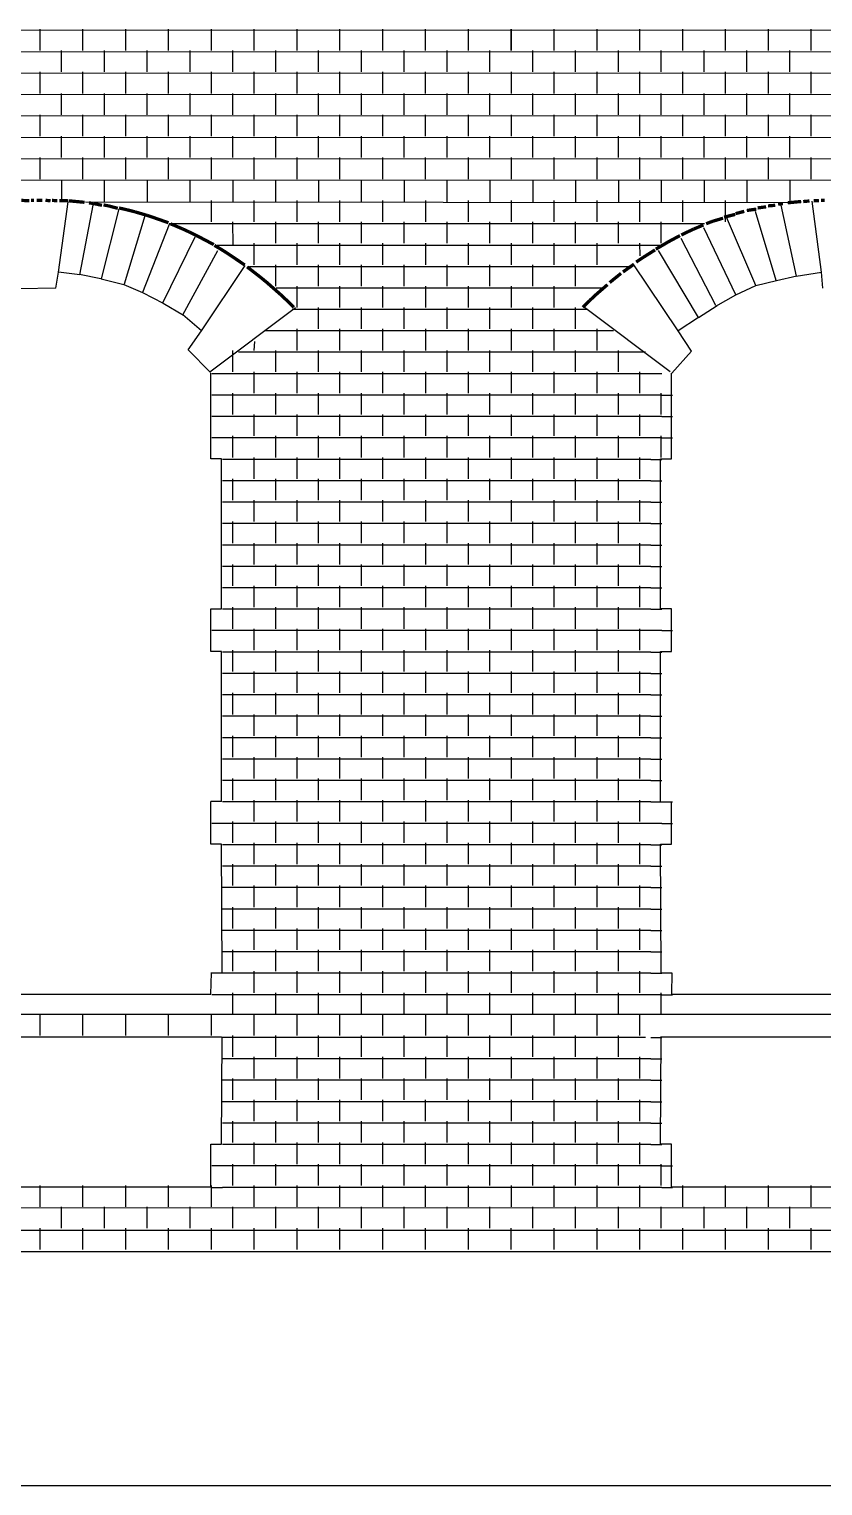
# Model space of a CAD drawing. Extents: x 38 to 304, y 35 to 202.
# Drawn here: x 160.5 to 197.5, y 34.6 to 102.6 of the extents above; entities that cross this region are included whole.
import ezdxf

# ---------------------------------------------------------------- set-up
doc = ezdxf.new("R2010")
doc.units = 0
doc.header["$MEASUREMENT"] = 0
doc.layers.add('OHNE_NAMEN', color=5, linetype='CONTINUOUS')

msp = doc.modelspace()

# ---------------------------------------------------------------- linework, layer by layer
at = {"layer": 'OHNE_NAMEN', "color": 7, "linetype": 'CONTINUOUS'}
for p, q in [((54.9811, 102.5913), (303.0001, 102.4999)), ((160.9806, 101.5915), (160.9806, 102.5917)), ((162.9805, 101.5915), (162.9805, 102.5917)), ((162.9809, 101.5915), (162.9809, 102.5917)), ((164.9808, 101.5915), (164.9808, 102.5917)), ((166.9807, 101.5915), (166.9807, 102.5917)), ((166.9807, 101.5915), (166.9807, 102.5917)), ((168.9809, 101.5915), (168.9809, 102.5917)), ((170.9805, 101.5915), (170.9805, 102.5917)), ((170.9808, 101.5915), (170.9808, 102.5917)), ((172.9807, 101.5915), (172.9807, 102.5917)), ((174.9806, 101.5915), (174.9806, 102.5917)), ((174.9806, 101.5915), (174.9806, 102.5917)), ((176.9808, 101.5915), (176.9808, 102.5917)), ((178.9807, 101.5915), (178.9807, 102.5917)), ((178.9807, 101.5915), (178.9807, 102.5917)), ((180.981, 101.5915), (180.981, 102.5917)), ((182.9805, 101.5915), (182.9805, 102.5917)), ((182.9809, 101.5915), (182.9809, 102.5917)), ((184.9808, 101.5915), (184.9808, 102.5917)), ((186.9807, 101.5915), (186.9807, 102.5917)), ((186.9807, 101.5915), (186.9807, 102.5917)), ((188.9809, 101.5915), (188.9809, 102.5917)), ((190.9805, 101.5915), (190.9805, 102.5917)), ((190.9808, 101.5915), (190.9808, 102.5917)), ((192.9807, 101.5915), (192.9807, 102.5917)), ((194.9806, 101.5915), (194.9806, 102.5917)), ((194.9806, 101.5915), (194.9806, 102.5917)), ((196.9809, 101.5915), (196.9809, 102.5917)), ((55.0002, 101.5002), (302.9804, 101.5915)), ((161.9807, 100.5914), (161.9807, 101.5915)), ((163.9806, 100.5914), (163.9806, 101.5915)), ((163.9806, 100.5914), (163.9806, 101.5915)), ((165.9809, 100.5914), (165.9809, 101.5915)), ((167.9804, 100.5914), (167.9804, 101.5915)), ((167.9808, 100.5914), (167.9808, 101.5915)), ((169.9807, 100.5914), (169.9807, 101.5915)), ((171.9806, 100.5914), (171.9806, 101.5915)), ((171.9806, 100.5914), (171.9806, 101.5915)), ((173.9808, 100.5914), (173.9808, 101.5915)), ((175.9807, 100.5914), (175.9807, 101.5915)), ((175.9807, 100.5914), (175.9807, 101.5915)), ((177.981, 100.5914), (177.981, 101.5915)), ((179.9805, 100.5914), (179.9805, 101.5915)), ((179.9809, 100.5914), (179.9809, 101.5915)), ((181.9808, 100.5914), (181.9808, 101.5915)), ((183.9807, 100.5914), (183.9807, 101.5915)), ((183.9807, 100.5914), (183.9807, 101.5915)), ((185.9809, 100.5914), (185.9809, 101.5915)), ((187.9804, 100.5914), (187.9804, 101.5915)), ((187.9808, 100.5914), (187.9808, 101.5915)), ((189.9807, 100.5914), (189.9807, 101.5915)), ((191.9806, 100.5914), (191.9806, 101.5915)), ((191.9806, 100.5914), (191.9806, 101.5915)), ((193.9809, 100.5914), (193.9809, 101.5915)), ((195.9804, 100.5914), (195.9804, 101.5915)), ((195.9808, 100.5914), (195.9808, 101.5915)), ((54.9811, 100.5914), (303.0001, 100.5)), ((160.9806, 99.5916), (160.9806, 100.5918)), ((160.9806, 99.5916), (160.9806, 100.5918)), ((162.9809, 99.5916), (162.9809, 100.5918)), ((164.9808, 99.5916), (164.9808, 100.5918)), ((164.9808, 99.5916), (164.9808, 100.5918)), ((166.981, 99.5916), (166.981, 100.5918)), ((168.9806, 99.5916), (168.9806, 100.5918)), ((168.9809, 99.5916), (168.9809, 100.5918)), ((170.9808, 99.5916), (170.9808, 100.5918)), ((172.9807, 99.5916), (172.9807, 100.5918)), ((172.9807, 99.5916), (172.9807, 100.5918)), ((174.981, 99.5916), (174.981, 100.5918)), ((176.9805, 99.5916), (176.9805, 100.5918)), ((176.9808, 99.5916), (176.9808, 100.5918)), ((178.9807, 99.5916), (178.9807, 100.5918)), ((180.9806, 99.5916), (180.9806, 100.5918)), ((180.9806, 99.5916), (180.9806, 100.5918)), ((182.9809, 99.5916), (182.9809, 100.5918)), ((184.9804, 99.5916), (184.9804, 100.5918)), ((184.9808, 99.5916), (184.9808, 100.5918)), ((186.9807, 99.5916), (186.9807, 100.5918)), ((188.9806, 99.5916), (188.9806, 100.5918)), ((188.9806, 99.5916), (188.9806, 100.5918)), ((190.9808, 99.5916), (190.9808, 100.5918)), ((192.9804, 99.5916), (192.9804, 100.5918)), ((192.9807, 99.5916), (192.9807, 100.5918)), ((194.9806, 99.5916), (194.9806, 100.5918)), ((196.9805, 99.5916), (196.9805, 100.5918)), ((196.9805, 99.5916), (196.9805, 100.5918)), ((54.9808, 99.5913), (303.0001, 99.4999)), ((161.9807, 98.5915), (161.9807, 99.5916)), ((161.9807, 98.5915), (161.9807, 99.5916)), ((163.981, 98.5915), (163.981, 99.5916)), ((165.9805, 98.5915), (165.9805, 99.5916)), ((165.9809, 98.5915), (165.9809, 99.5916)), ((167.9808, 98.5915), (167.9808, 99.5916)), ((169.9807, 98.5915), (169.9807, 99.5916)), ((169.9807, 98.5915), (169.9807, 99.5916)), ((171.9809, 98.5915), (171.9809, 99.5916)), ((173.9805, 98.5915), (173.9805, 99.5916)), ((173.9808, 98.5915), (173.9808, 99.5916)), ((175.9807, 98.5915), (175.9807, 99.5916)), ((177.9806, 98.5915), (177.9806, 99.5916)), ((177.9806, 98.5915), (177.9806, 99.5916)), ((179.9809, 98.5915), (179.9809, 99.5916)), ((181.9804, 98.5915), (181.9804, 99.5916)), ((181.9808, 98.5915), (181.9808, 99.5916)), ((183.9807, 98.5915), (183.9807, 99.5916)), ((185.9806, 98.5915), (185.9806, 99.5916)), ((185.9806, 98.5915), (185.9806, 99.5916)), ((187.9808, 98.5915), (187.9808, 99.5916)), ((189.9803, 98.5915), (189.9803, 99.5916)), ((189.9807, 98.5915), (189.9807, 99.5916)), ((191.981, 98.5915), (191.981, 99.5916)), ((193.9805, 98.5915), (193.9805, 99.5916)), ((193.9805, 98.5915), (193.9805, 99.5916)), ((195.9808, 98.5915), (195.9808, 99.5916)), ((54.9811, 98.5915), (303.0001, 98.5001)), ((160.981, 97.5917), (160.981, 98.5915)), ((162.9809, 97.5917), (162.9809, 98.5915)), ((164.9808, 97.5917), (164.9808, 98.5915)), ((166.981, 97.5917), (166.981, 98.5915)), ((168.9809, 97.5917), (168.9809, 98.5915)), ((170.9808, 97.5917), (170.9808, 98.5915)), ((172.9811, 97.5917), (172.9811, 98.5915)), ((174.981, 97.5917), (174.981, 98.5915)), ((176.9808, 97.5917), (176.9808, 98.5915)), ((178.9807, 97.5917), (178.9807, 98.5915)), ((180.981, 97.5917), (180.981, 98.5915)), ((182.9809, 97.5917), (182.9809, 98.5915)), ((184.9808, 97.5917), (184.9808, 98.5915)), ((186.9811, 97.5917), (186.9811, 98.5915)), ((188.9809, 97.5917), (188.9809, 98.5915)), ((190.9808, 97.5917), (190.9808, 98.5915)), ((192.9807, 97.5917), (192.9807, 98.5915)), ((194.981, 97.5917), (194.981, 98.5915)), ((196.9809, 97.5917), (196.9809, 98.5915)), ((55.0002, 97.5), (302.9804, 97.5914)), ((161.9807, 96.5916), (161.9807, 97.5917)), ((163.9806, 96.5916), (163.9806, 97.5917)), ((165.9805, 96.5916), (165.9805, 97.5917)), ((167.9808, 96.5916), (167.9808, 97.5917)), ((169.9807, 96.5916), (169.9807, 97.5917)), ((171.9806, 96.5916), (171.9806, 97.5917)), ((173.9808, 96.5916), (173.9808, 97.5917)), ((175.9807, 96.5916), (175.9807, 97.5917)), ((177.9806, 96.5916), (177.9806, 97.5917)), ((179.9805, 96.5916), (179.9805, 97.5917)), ((181.9808, 96.5916), (181.9808, 97.5917)), ((183.9807, 96.5916), (183.9807, 97.5917)), ((185.9806, 96.5916), (185.9806, 97.5917)), ((187.9808, 96.5916), (187.9808, 97.5917)), ((189.9807, 96.5916), (189.9807, 97.5917)), ((191.9806, 96.5916), (191.9806, 97.5917)), ((193.9809, 96.5916), (193.9809, 97.5917)), ((195.9808, 96.5916), (195.9808, 97.5917)), ((54.9811, 96.5913), (303.0001, 96.4999)), ((160.9806, 95.5915), (160.9806, 96.5916)), ((162.9809, 95.5915), (162.9809, 96.5916)), ((164.9808, 95.5915), (164.9808, 96.5916)), ((166.9807, 95.5915), (166.9807, 96.5916)), ((168.9809, 95.5915), (168.9809, 96.5916)), ((170.9808, 95.5915), (170.9808, 96.5916)), ((172.9807, 95.5915), (172.9807, 96.5916)), ((174.981, 95.5915), (174.981, 96.5916)), ((176.9808, 95.5915), (176.9808, 96.5916)), ((178.9807, 95.5915), (178.9807, 96.5916)), ((180.9806, 95.5915), (180.9806, 96.5916)), ((182.9809, 95.5915), (182.9809, 96.5916)), ((184.9808, 95.5915), (184.9808, 96.5916)), ((186.9807, 95.5915), (186.9807, 96.5916)), ((188.9809, 95.5915), (188.9809, 96.5916)), ((190.9808, 95.5915), (190.9808, 96.5916)), ((192.9807, 95.5915), (192.9807, 96.5916)), ((194.981, 95.5915), (194.981, 96.5916)), ((196.9809, 95.5915), (196.9809, 96.5916)), ((54.9808, 95.5915), (303.0001, 95.5001)), ((161.9769, 95.5245), (161.9769, 94.5243)), ((163.9768, 95.5245), (163.9768, 94.5243)), ((165.9766, 95.5245), (165.9766, 94.5243)), ((167.9769, 95.5245), (167.9769, 94.5243)), ((169.9768, 95.5245), (169.9768, 94.5243)), ((171.9767, 95.5245), (171.9767, 94.5243)), ((173.9769, 95.5245), (173.9769, 94.5243)), ((175.9768, 95.5245), (175.9768, 94.5243)), ((177.9767, 95.5245), (177.9767, 94.5243)), ((179.9766, 95.5245), (179.9766, 94.5243)), ((181.9769, 95.5245), (181.9769, 94.5243)), ((183.9768, 95.5245), (183.9768, 94.5243)), ((185.9767, 95.5245), (185.9767, 94.5243)), ((187.9769, 95.5245), (187.9769, 94.5243)), ((189.9768, 95.5245), (189.9768, 94.5243)), ((191.9767, 95.5245), (191.9767, 94.5243)), ((193.977, 95.5245), (193.977, 94.5243)), ((195.9769, 95.5245), (195.9769, 94.5243)), ((168.9813, 93.5912), (168.9813, 94.591)), ((170.9815, 93.5912), (170.9815, 94.591)), ((172.9814, 93.5912), (172.9814, 94.591)), ((174.9813, 93.5912), (174.9813, 94.591)), ((176.9816, 93.5912), (176.9816, 94.591)), ((178.9814, 93.5912), (178.9814, 94.5907)), ((180.9814, 93.5912), (180.9814, 94.5907)), ((182.9812, 93.5909), (182.9812, 94.5907)), ((184.9815, 93.5909), (184.9815, 94.5907)), ((186.9814, 93.5909), (186.9814, 94.5907)), ((188.9813, 93.5909), (188.9813, 94.5907)), ((190.9812, 93.5912), (190.9812, 94.591)), ((192.9814, 93.5909), (192.9814, 94.5907)), ((161.8361, 91.2463), (162.2855, 94.5268)), ((162.8362, 91.1211), (163.4642, 94.3695)), ((163.1029, 94.525), (196.5, 94.5)), ((164.664, 94.1931), (163.836, 90.9338)), ((194.3679, 94.0872), (195.3362, 90.8713)), ((195.5669, 94.3695), (196.2739, 91.0586)), ((197.4613, 91.2463), (197.0239, 94.5586)), ((165.8634, 93.8756), (164.8986, 90.6836)), ((165.7735, 90.3086), (167.0276, 93.4875)), ((192, 93.4999), (167.0001, 93.4999)), ((170.0001, 92.5001), (169.9814, 93.5909)), ((171.9813, 92.5911), (171.9813, 93.5909)), ((173.9815, 92.5911), (173.9815, 93.5909)), ((175.9814, 92.5911), (175.9814, 93.5909)), ((177.9813, 92.5911), (177.9813, 93.5909)), ((179.9812, 92.5911), (179.9812, 93.5909)), ((181.9815, 92.5911), (181.9815, 93.5909)), ((183.9814, 92.5911), (183.9814, 93.5909)), ((185.9813, 92.5911), (185.9813, 93.5909)), ((187.9815, 92.5911), (187.9815, 93.5909)), ((189.9814, 92.5911), (189.9814, 93.5909)), ((193.4612, 90.1838), (191.969, 93.3111)), ((194.3989, 90.6212), (193.027, 93.8047)), ((166.7111, 89.8088), (168.2267, 92.8878)), ((170.9815, 91.591), (170.9815, 92.5908)), ((172.9814, 91.591), (172.9814, 92.5908)), ((174.9813, 91.591), (174.9813, 92.5908)), ((176.9816, 91.591), (176.9816, 92.5908)), ((178.9814, 91.591), (178.9814, 92.5908)), ((180.9814, 91.591), (180.9814, 92.5908)), ((182.9812, 91.591), (182.9812, 92.5908)), ((184.9815, 91.591), (184.9815, 92.5908)), ((186.9814, 91.591), (186.9814, 92.5908)), ((189, 91.9999), (188.9813, 92.5908)), ((192.5239, 89.6839), (190.9103, 92.8172)), ((167.6485, 89.2461), (169.285, 92.2528)), ((169.2501, 92.5001), (190.0001, 92.5001)), ((191.7114, 89.1212), (189.852, 92.2528)), ((161.7112, 90.4963), (161.8361, 91.2463)), ((168.5237, 88.4961), (170.555, 91.5465)), ((170.7501, 91.5), (188.5001, 91.5)), ((171.9813, 90.5912), (171.9813, 91.591)), ((173.9815, 90.5912), (173.9815, 91.591)), ((175.9814, 90.5912), (175.9814, 91.591)), ((177.9813, 90.5912), (177.9813, 91.591)), ((179.9812, 90.5912), (179.9812, 91.591)), ((181.9815, 90.5912), (181.9815, 91.591)), ((183.9814, 90.5912), (183.9814, 91.591)), ((185.9813, 90.5912), (185.9813, 91.591)), ((190.7737, 88.4961), (188.6747, 91.6298)), ((187.2499, 90.4998), (172, 90.4998)), ((172.9814, 89.5911), (172.9814, 90.5909)), ((174.9813, 89.5911), (174.9813, 90.5909)), ((176.9816, 89.5911), (176.9816, 90.5909)), ((178.9814, 89.5911), (178.9814, 90.5909)), ((180.9814, 89.5911), (180.9814, 90.5909)), ((182.9812, 89.5911), (182.9812, 90.5909)), ((184.9815, 89.5911), (184.9815, 90.5909)), ((168.9005, 86.5939), (172.9003, 89.5936)), ((186.4999, 89.5001), (172.75, 89.5001)), ((173.9815, 88.591), (173.9815, 89.5907)), ((175.9814, 88.591), (175.9814, 89.5907)), ((177.9813, 88.591), (177.9813, 89.5907)), ((179.9812, 88.591), (179.9812, 89.5907)), ((181.9815, 88.591), (181.9815, 89.5907)), ((183.9814, 88.591), (183.9814, 89.5907)), ((185.9813, 88.591), (185.9813, 89.5907)), ((190.4005, 86.5939), (186.4007, 89.5936)), ((187.7501, 88.4999), (171.5001, 88.4999)), ((172.9814, 87.5912), (172.9814, 88.591)), ((174.9813, 87.5912), (174.9813, 88.591)), ((176.9816, 87.5912), (176.9816, 88.591)), ((178.9814, 87.5912), (178.9814, 88.591)), ((180.9814, 87.5912), (180.9814, 88.591)), ((182.9812, 87.5912), (182.9812, 88.591)), ((184.9815, 87.5912), (184.9815, 88.591)), ((186.9814, 87.5912), (186.9814, 88.591)), ((170.9815, 87.5912), (170.9999, 88.0001)), ((169.9814, 86.5911), (169.9814, 87.5908)), ((189.2501, 87.5002), (170.2499, 87.5002)), ((171.9813, 86.5911), (171.9813, 87.5908)), ((173.9815, 86.5911), (173.9815, 87.5908)), ((175.9814, 86.5911), (175.9814, 87.5908)), ((177.9813, 86.5911), (177.9813, 87.5908)), ((179.9816, 86.5911), (179.9816, 87.5908)), ((181.9815, 86.5911), (181.9815, 87.5908)), ((183.9814, 86.5911), (183.9814, 87.5908)), ((185.9816, 86.5911), (185.9816, 87.5908)), ((187.9815, 86.5911), (187.9815, 87.5908)), ((190.0001, 86.5001), (169.4998, 86.5001)), ((170.9815, 85.5909), (170.9815, 86.5907)), ((172.9814, 85.5909), (172.9814, 86.5907)), ((174.9813, 85.5909), (174.9813, 86.5907)), ((176.9816, 85.5909), (176.9816, 86.5907)), ((178.9814, 85.5909), (178.9814, 86.5907)), ((180.9814, 85.5909), (180.9814, 86.5907)), ((182.9812, 85.5909), (182.9812, 86.5907)), ((184.9815, 85.5909), (184.9815, 86.5907)), ((186.9814, 85.5909), (186.9814, 86.5907)), ((188.9813, 85.5909), (188.9813, 86.5907)), ((190.0001, 85.4999), (169.4998, 85.4999)), ((169.9814, 84.5912), (169.9814, 85.5909)), ((171.9816, 84.5912), (171.9816, 85.5909)), ((173.9815, 84.5912), (173.9815, 85.5909)), ((175.9814, 84.5912), (175.9814, 85.5909)), ((177.9817, 84.5912), (177.9817, 85.5909)), ((179.9816, 84.5912), (179.9816, 85.5909)), ((181.9815, 84.5912), (181.9815, 85.5909)), ((183.9814, 84.5912), (183.9814, 85.5909)), ((185.9816, 84.5912), (185.9816, 85.5909)), ((187.9815, 84.5912), (187.9815, 85.5909)), ((189.9814, 84.5912), (189.9814, 85.5909)), ((190.0001, 84.5002), (169.4998, 84.5002)), ((170.9815, 83.591), (170.9815, 84.5908)), ((172.9814, 83.591), (172.9814, 84.5908)), ((174.9813, 83.591), (174.9813, 84.5908)), ((176.9816, 83.591), (176.9816, 84.5908)), ((178.9814, 83.591), (178.9814, 84.5908)), ((180.9814, 83.591), (180.9814, 84.5908)), ((182.9812, 83.591), (182.9812, 84.5908)), ((184.9815, 83.591), (184.9815, 84.5908)), ((186.9814, 83.591), (186.9814, 84.5908)), ((188.9813, 83.591), (188.9813, 84.5908)), ((190.0001, 83.5), (169.4998, 83.5)), ((169.9817, 82.5909), (169.9817, 83.5907)), ((171.9816, 82.5909), (171.9816, 83.5907)), ((173.9815, 82.5909), (173.9815, 83.5907)), ((175.9814, 82.5909), (175.9814, 83.5907)), ((177.9817, 82.5909), (177.9817, 83.5907)), ((179.9816, 82.5909), (179.9816, 83.5907)), ((181.9815, 82.5909), (181.9815, 83.5907)), ((183.9817, 82.5909), (183.9817, 83.5907)), ((185.9816, 82.5909), (185.9816, 83.5907)), ((187.9815, 82.5909), (187.9815, 83.5907)), ((189.9818, 82.5909), (189.9818, 83.5907)), ((189.4999, 82.4999), (170.0001, 82.4999)), ((170.9815, 81.5911), (170.9815, 82.5909)), ((172.9814, 81.5911), (172.9814, 82.5909)), ((174.9813, 81.5911), (174.9813, 82.5909)), ((176.9816, 81.5911), (176.9816, 82.5909)), ((178.9814, 81.5911), (178.9814, 82.5909)), ((180.9814, 81.5911), (180.9814, 82.5909)), ((182.9812, 81.5911), (182.9812, 82.5909)), ((184.9815, 81.5911), (184.9815, 82.5909)), ((186.9814, 81.5911), (186.9814, 82.5909)), ((188.9813, 81.5911), (188.9813, 82.5909)), ((169.9817, 80.591), (169.9817, 81.5908)), ((189.4999, 81.5001), (170.0001, 81.5001)), ((171.9816, 80.591), (171.9816, 81.5908)), ((173.9815, 80.591), (173.9815, 81.5908)), ((175.9818, 80.591), (175.9818, 81.5908)), ((177.9817, 80.591), (177.9817, 81.5908)), ((179.9816, 80.591), (179.9816, 81.5908)), ((181.9818, 80.591), (181.9818, 81.5908)), ((183.9817, 80.591), (183.9817, 81.5908)), ((185.9816, 80.591), (185.9816, 81.5908)), ((187.9819, 80.591), (187.9819, 81.5908)), ((189.4999, 80.5), (170.0001, 80.5)), ((170.9815, 79.5913), (170.9815, 80.591)), ((172.9814, 79.5913), (172.9814, 80.591)), ((174.9813, 79.5913), (174.9813, 80.591)), ((176.9816, 79.5913), (176.9816, 80.591)), ((178.9814, 79.5913), (178.9814, 80.591)), ((180.9814, 79.5913), (180.9814, 80.591)), ((182.9812, 79.5913), (182.9812, 80.591)), ((184.9815, 79.5913), (184.9815, 80.591)), ((186.9814, 79.5913), (186.9814, 80.5907)), ((188.9813, 79.5913), (188.9813, 80.5907)), ((169.9817, 78.5911), (169.9817, 79.5905)), ((189.4999, 79.5002), (170.0001, 79.5002)), ((171.9816, 78.5908), (171.9816, 79.5905)), ((173.9819, 78.5908), (173.9819, 79.5905)), ((175.9818, 78.5908), (175.9818, 79.5905)), ((177.9817, 78.5908), (177.9817, 79.5905)), ((179.9816, 78.5908), (179.9816, 79.5905)), ((181.9818, 78.5908), (181.9818, 79.5905)), ((183.9817, 78.5908), (183.9817, 79.5905)), ((185.9816, 78.5908), (185.9816, 79.5905)), ((187.9819, 78.5908), (187.9819, 79.5905)), ((189.4999, 78.5001), (170.0001, 78.5001)), ((170.9815, 77.591), (170.9815, 78.5908)), ((172.9814, 77.591), (172.9814, 78.5908)), ((174.9813, 77.591), (174.9813, 78.5908)), ((176.9816, 77.591), (176.9816, 78.5908)), ((178.9814, 77.591), (178.9814, 78.5908)), ((180.9814, 77.591), (180.9814, 78.5908)), ((182.9812, 77.591), (182.9812, 78.5908)), ((184.9815, 77.591), (184.9815, 78.5908)), ((186.9814, 77.591), (186.9814, 78.5908)), ((188.9813, 77.591), (188.9813, 78.5908)), ((169.9817, 76.5909), (169.9817, 77.5907)), ((171.9816, 76.5909), (171.9816, 77.5907)), ((173.9819, 76.5909), (173.9819, 77.5907)), ((175.9818, 76.5909), (175.9818, 77.5907)), ((177.982, 76.5909), (177.982, 77.5907)), ((179.9819, 76.5909), (179.9819, 77.5907)), ((181.9818, 76.5909), (181.9818, 77.5907)), ((183.9821, 76.5909), (183.9821, 77.5907)), ((185.982, 76.5909), (185.982, 77.5907)), ((187.9819, 76.5909), (187.9819, 77.5907)), ((189.4999, 77.5), (170.0001, 77.5)), ((189.4999, 76.5002), (170.0001, 76.5002)), ((170.9815, 75.5911), (170.9815, 76.5909)), ((172.9814, 75.5911), (172.9814, 76.5909)), ((174.9813, 75.5911), (174.9813, 76.5909)), ((176.9816, 75.5911), (176.9816, 76.5909)), ((178.9814, 75.5911), (178.9814, 76.5909)), ((180.9814, 75.5911), (180.9814, 76.5909)), ((182.9812, 75.5911), (182.9812, 76.5909)), ((184.9815, 75.5911), (184.9815, 76.5909)), ((186.9814, 75.5911), (186.9814, 76.5909)), ((188.9813, 75.5911), (188.9813, 76.5909)), ((169.9817, 74.591), (169.9817, 75.5908)), ((171.9816, 74.591), (171.9816, 75.5908)), ((173.9819, 74.591), (173.9819, 75.5908)), ((175.9818, 74.591), (175.9818, 75.5908)), ((177.982, 74.591), (177.982, 75.5908)), ((179.9819, 74.591), (179.9819, 75.5908)), ((181.9818, 74.591), (181.9818, 75.5908)), ((183.9821, 74.591), (183.9821, 75.5908)), ((185.982, 74.591), (185.982, 75.5908)), ((187.9819, 74.591), (187.9819, 75.5908)), ((189.4999, 75.5001), (170.0001, 75.5001)), ((189.9997, 74.5), (169.4998, 74.5)), ((170.9815, 73.5912), (170.9815, 74.591)), ((172.9814, 73.5912), (172.9814, 74.591)), ((174.9813, 73.5912), (174.9813, 74.591)), ((176.9816, 73.5912), (176.9816, 74.591)), ((178.9814, 73.5912), (178.9814, 74.591)), ((180.9814, 73.5912), (180.9814, 74.591)), ((182.9812, 73.5912), (182.9812, 74.591)), ((184.9815, 73.5912), (184.9815, 74.591)), ((186.9814, 73.5912), (186.9814, 74.591)), ((188.9813, 73.5912), (188.9813, 74.591)), ((169.9817, 72.5911), (169.9817, 73.5909)), ((189.4999, 73.4998), (170.0001, 73.5002)), ((171.9816, 72.5911), (171.9816, 73.5909)), ((173.9819, 72.5911), (173.9819, 73.5909)), ((175.9818, 72.5911), (175.9818, 73.5909)), ((177.982, 72.5911), (177.982, 73.5909)), ((179.9819, 72.5911), (179.9819, 73.5909)), ((181.9818, 72.5911), (181.9818, 73.5909)), ((183.9821, 72.5911), (183.9821, 73.5905)), ((185.982, 72.5907), (185.982, 73.5905)), ((187.9819, 72.5907), (187.9819, 73.5905)), ((189.4999, 72.5001), (170.0001, 72.5001)), ((170.9815, 71.591), (170.9815, 72.5907)), ((172.9814, 71.591), (172.9814, 72.5907)), ((174.9813, 71.591), (174.9813, 72.5907)), ((176.9816, 71.591), (176.9816, 72.5907)), ((178.9814, 71.591), (178.9814, 72.5907)), ((180.9814, 71.591), (180.9814, 72.5907)), ((182.9812, 71.591), (182.9812, 72.5907)), ((184.9815, 71.591), (184.9815, 72.5907)), ((186.9814, 71.591), (186.9814, 72.5907)), ((188.9813, 71.591), (188.9813, 72.5907)), ((169.9817, 70.5908), (169.9817, 71.5906)), ((189.4999, 71.4999), (170.0001, 71.4999)), ((171.9816, 70.5908), (171.9816, 71.5906)), ((173.9819, 70.5908), (173.9819, 71.5906)), ((175.9818, 70.5908), (175.9818, 71.5906)), ((177.982, 70.5908), (177.982, 71.5906)), ((179.9819, 70.5908), (179.9819, 71.5906)), ((181.9818, 70.5908), (181.9818, 71.5906)), ((183.9821, 70.5908), (183.9821, 71.5906)), ((185.982, 70.5908), (185.982, 71.5906)), ((187.9819, 70.5908), (187.9819, 71.5906)), ((189.4999, 70.5002), (170.0001, 70.5002)), ((170.9815, 69.5911), (170.9815, 70.5908)), ((172.9814, 69.5911), (172.9814, 70.5908)), ((174.9813, 69.5911), (174.9813, 70.5908)), ((176.9816, 69.5911), (176.9816, 70.5908)), ((178.9814, 69.5911), (178.9814, 70.5908)), ((180.9814, 69.5911), (180.9814, 70.5908)), ((182.9812, 69.5911), (182.9812, 70.5908)), ((184.9815, 69.5911), (184.9815, 70.5908)), ((186.9814, 69.5911), (186.9814, 70.5908)), ((188.9813, 69.5911), (188.9813, 70.5908)), ((169.9817, 68.5909), (169.9817, 69.5907)), ((189.4999, 69.5), (170.0001, 69.5)), ((171.9816, 68.5909), (171.9816, 69.5907)), ((173.9819, 68.5909), (173.9819, 69.5907)), ((175.9818, 68.5909), (175.9818, 69.5907)), ((177.982, 68.5909), (177.982, 69.5907)), ((179.9819, 68.5909), (179.9819, 69.5907)), ((181.9818, 68.5909), (181.9818, 69.5907)), ((183.9821, 68.5909), (183.9821, 69.5907)), ((185.982, 68.5909), (185.982, 69.5907)), ((187.9819, 68.5909), (187.9819, 69.5907)), ((189.4999, 68.4999), (170.0001, 68.4999)), ((170.9815, 67.5912), (170.9815, 68.5909)), ((172.9814, 67.5912), (172.9814, 68.5909)), ((174.9813, 67.5912), (174.9813, 68.5909)), ((176.9816, 67.5912), (176.9816, 68.5909)), ((178.9814, 67.5912), (178.9814, 68.5909)), ((180.9814, 67.5912), (180.9814, 68.5909)), ((182.9812, 67.5912), (182.9812, 68.5909)), ((184.9815, 67.5912), (184.9815, 68.5909)), ((186.9814, 67.5912), (186.9814, 68.5909)), ((188.9813, 67.5912), (188.9813, 68.5909)), ((169.9817, 66.591), (169.9817, 67.5908)), ((189.4999, 67.5001), (170.0001, 67.5001)), ((171.9816, 66.591), (171.9816, 67.5908)), ((173.9819, 66.591), (173.9819, 67.5908)), ((175.9818, 66.591), (175.9818, 67.5908)), ((177.982, 66.591), (177.982, 67.5908)), ((179.9819, 66.591), (179.9819, 67.5908)), ((181.9818, 66.591), (181.9818, 67.5908)), ((183.9821, 66.591), (183.9821, 67.5908)), ((185.982, 66.591), (185.982, 67.5908)), ((187.9819, 66.591), (187.9819, 67.5908)), ((189.4999, 66.5), (170.0001, 66.5)), ((170.9815, 65.5913), (170.9815, 66.591)), ((172.9814, 65.5913), (172.9814, 66.591)), ((174.9813, 65.5913), (174.9813, 66.591)), ((176.9816, 65.5913), (176.9816, 66.591)), ((178.9814, 65.5913), (178.9814, 66.591)), ((180.9814, 65.5913), (180.9814, 66.591)), ((182.9812, 65.5913), (182.9812, 66.591)), ((184.9815, 65.5913), (184.9815, 66.591)), ((186.9814, 65.5913), (186.9814, 66.591)), ((188.9813, 65.5913), (188.9813, 66.591)), ((190.0001, 65.4999), (169.5002, 65.4999)), ((169.9817, 64.5908), (169.9817, 65.5906)), ((171.9816, 64.5908), (171.9816, 65.5906)), ((173.9819, 64.5908), (173.9819, 65.5906)), ((175.9818, 64.5908), (175.9818, 65.5906)), ((177.982, 64.5908), (177.982, 65.5906)), ((179.9819, 64.5908), (179.9819, 65.5906)), ((181.9818, 64.5908), (181.9818, 65.5906)), ((183.9821, 64.5908), (183.9821, 65.5906)), ((185.9816, 64.5908), (185.9816, 65.5906)), ((187.9819, 64.5908), (187.9819, 65.5906)), ((189.4999, 64.5001), (170.0001, 64.5001)), ((170.9815, 63.591), (170.9815, 64.5908)), ((172.9814, 63.591), (172.9814, 64.5908)), ((174.9813, 63.591), (174.9813, 64.5908)), ((176.9816, 63.591), (176.9816, 64.5908)), ((178.9814, 63.591), (178.9814, 64.5908)), ((180.9814, 63.591), (180.9814, 64.5908)), ((182.9812, 63.591), (182.9812, 64.5908)), ((184.9815, 63.591), (184.9815, 64.5908)), ((186.9814, 63.591), (186.9814, 64.5908)), ((188.9813, 63.591), (188.9813, 64.5908)), ((169.9817, 62.5909), (169.9817, 63.5907)), ((189.4999, 63.5), (170.0001, 63.5)), ((171.9816, 62.5909), (171.9816, 63.5907)), ((173.9819, 62.5909), (173.9819, 63.5907)), ((175.9818, 62.5909), (175.9818, 63.5907)), ((177.982, 62.5909), (177.982, 63.5907)), ((179.9819, 62.5909), (179.9819, 63.5907)), ((181.9818, 62.5909), (181.9818, 63.5907)), ((183.9821, 62.5909), (183.9821, 63.5907)), ((185.9816, 62.5909), (185.9816, 63.5907)), ((187.9819, 62.5909), (187.9819, 63.5907)), ((170.9815, 61.5911), (170.9815, 62.5909)), ((172.9814, 61.5911), (172.9814, 62.5909)), ((174.9813, 61.5911), (174.9813, 62.5909)), ((176.9816, 61.5911), (176.9816, 62.5909)), ((178.9814, 61.5911), (178.9814, 62.5909)), ((180.9814, 61.5911), (180.9814, 62.5909)), ((182.9812, 61.5911), (182.9812, 62.5909)), ((184.9815, 61.5911), (184.9815, 62.5909)), ((186.9814, 61.5911), (186.9814, 62.5909)), ((188.9813, 61.5911), (188.9813, 62.5909)), ((189.4999, 62.5002), (170.0001, 62.5002)), ((169.9817, 60.591), (169.9817, 61.5908)), ((189.4999, 61.5001), (170.0001, 61.5001)), ((171.9816, 60.591), (171.9816, 61.5908)), ((173.9819, 60.591), (173.9819, 61.5908)), ((175.9818, 60.591), (175.9818, 61.5908)), ((177.982, 60.591), (177.982, 61.5908)), ((179.9819, 60.591), (179.9819, 61.5908)), ((181.9818, 60.591), (181.9818, 61.5908)), ((183.9821, 60.591), (183.9821, 61.5908)), ((185.982, 60.591), (185.982, 61.5908)), ((187.9819, 60.591), (187.9819, 61.5908)), ((170.9815, 59.5912), (170.9815, 60.591)), ((172.9814, 59.5912), (172.9814, 60.591)), ((174.9813, 59.5912), (174.9813, 60.591)), ((176.9816, 59.5912), (176.9816, 60.591)), ((178.9814, 59.5912), (178.9814, 60.591)), ((180.9814, 59.5912), (180.9814, 60.591)), ((182.9812, 59.5912), (182.9812, 60.591)), ((184.9815, 59.5912), (184.9815, 60.591)), ((186.9814, 59.5912), (186.9814, 60.591)), ((188.9813, 59.5912), (188.9813, 60.591)), ((189.4999, 60.5), (170.0001, 60.5)), ((169.9817, 58.5911), (169.9817, 59.5909)), ((189.4999, 59.5002), (170.0001, 59.5002)), ((171.9816, 58.5911), (171.9816, 59.5909)), ((173.9819, 58.5911), (173.9819, 59.5909)), ((175.9818, 58.5911), (175.9818, 59.5909)), ((177.982, 58.5911), (177.982, 59.5909)), ((179.9819, 58.5911), (179.9819, 59.5909)), ((181.9818, 58.5911), (181.9818, 59.5909)), ((183.9821, 58.5911), (183.9821, 59.5909)), ((185.982, 58.5911), (185.982, 59.5909)), ((187.9819, 58.5911), (187.9819, 59.5909)), ((170.9815, 57.591), (170.9815, 58.5907)), ((172.9814, 57.591), (172.9814, 58.5907)), ((174.9813, 57.591), (174.9813, 58.5907)), ((176.9816, 57.591), (176.9816, 58.5907)), ((178.9814, 57.591), (178.9814, 58.5907)), ((180.9814, 57.591), (180.9814, 58.5907)), ((182.9812, 57.591), (182.9812, 58.5907)), ((184.9815, 57.591), (184.9815, 58.5907)), ((186.9814, 57.591), (186.9814, 58.5907)), ((188.9813, 57.591), (188.9813, 58.5907)), ((189.4999, 58.5001), (170.0001, 58.5001)), ((190.0001, 57.5), (169.4998, 57.5)), ((169.9817, 56.5908), (169.9817, 57.5906)), ((171.9816, 56.5908), (171.9816, 57.5906)), ((173.9819, 56.5908), (173.9819, 57.5906)), ((175.9818, 56.5908), (175.9818, 57.5906)), ((177.982, 56.5908), (177.982, 57.5906)), ((179.9819, 56.5908), (179.9819, 57.5906)), ((181.9818, 56.5908), (181.9818, 57.5906)), ((183.9821, 56.5908), (183.9821, 57.5906)), ((185.982, 56.5908), (185.982, 57.5906)), ((187.9819, 56.5908), (187.9819, 57.5906)), ((189.9818, 56.5908), (189.9818, 57.5906)), ((54.9808, 56.5916), (302.9807, 56.5916)), ((160.9813, 55.5914), (160.9813, 56.5912)), ((162.9812, 55.5914), (162.9812, 56.5912)), ((164.9811, 55.5914), (164.9811, 56.5912)), ((166.9814, 55.5914), (166.9814, 56.5912)), ((168.9813, 55.5914), (168.9813, 56.5912)), ((170.9815, 55.5911), (170.9815, 56.5908)), ((172.9814, 55.5911), (172.9814, 56.5908)), ((174.9813, 55.5911), (174.9813, 56.5908)), ((176.9816, 55.5911), (176.9816, 56.5908)), ((178.9814, 55.5911), (178.9814, 56.5908)), ((180.9814, 55.5911), (180.9814, 56.5908)), ((182.9812, 55.5911), (182.9812, 56.5908)), ((184.9815, 55.5911), (184.9815, 56.5908)), ((186.9814, 55.5911), (186.9814, 56.5908)), ((188.9813, 55.5911), (188.9813, 56.5908)), ((169.9814, 54.5913), (169.9814, 55.5907)), ((189.2501, 55.5001), (170.0001, 55.5001)), ((171.9813, 54.5913), (171.9813, 55.5907)), ((173.9815, 54.5913), (173.9815, 55.5907)), ((175.9814, 54.5913), (175.9814, 55.5907)), ((177.9813, 54.5913), (177.9813, 55.5907)), ((179.9812, 54.5913), (179.9812, 55.5907)), ((181.9815, 54.5913), (181.9815, 55.5907)), ((183.9814, 54.5913), (183.9814, 55.5907)), ((185.9813, 54.5913), (185.9813, 55.5907)), ((187.9815, 54.5913), (187.9815, 55.5907)), ((189.4999, 54.4999), (170.0001, 54.4999)), ((170.9815, 53.5912), (170.9815, 54.5909)), ((172.9814, 53.5912), (172.9814, 54.5909)), ((174.9813, 53.5912), (174.9813, 54.5909)), ((176.9816, 53.5912), (176.9816, 54.5909)), ((178.9814, 53.5912), (178.9814, 54.5909)), ((180.9814, 53.5912), (180.9814, 54.5909)), ((182.9812, 53.5912), (182.9812, 54.5909)), ((184.9815, 53.5912), (184.9815, 54.5909)), ((186.9814, 53.5912), (186.9814, 54.5909)), ((188.9813, 53.5912), (188.9813, 54.5909)), ((169.9814, 52.5911), (169.9814, 53.5908)), ((189.4999, 53.5002), (170.0001, 53.5002)), ((171.9813, 52.5911), (171.9813, 53.5908)), ((173.9812, 52.5911), (173.9812, 53.5908)), ((175.9814, 52.5911), (175.9814, 53.5908)), ((177.9813, 52.5911), (177.9813, 53.5908)), ((179.9812, 52.5911), (179.9812, 53.5908)), ((181.9815, 52.5911), (181.9815, 53.5908)), ((183.9814, 52.5911), (183.9814, 53.5908)), ((185.9813, 52.5911), (185.9813, 53.5908)), ((187.9815, 52.5911), (187.9815, 53.5908)), ((189.4999, 52.5), (170.0001, 52.5)), ((170.9811, 51.5913), (170.9811, 52.5911)), ((172.9814, 51.5913), (172.9814, 52.5911)), ((174.9813, 51.5913), (174.9813, 52.5911)), ((176.9812, 51.5913), (176.9812, 52.5911)), ((178.9811, 51.5913), (178.9811, 52.5911)), ((180.9814, 51.5913), (180.9814, 52.5911)), ((182.9812, 51.5913), (182.9812, 52.5911)), ((184.9811, 51.5913), (184.9811, 52.5911)), ((186.9814, 51.5913), (186.9814, 52.5911)), ((188.9813, 51.5913), (188.9813, 52.5911)), ((169.981, 50.5912), (169.981, 51.5909)), ((189.4999, 51.4999), (170.0001, 51.4999)), ((171.9813, 50.5912), (171.9813, 51.5909)), ((173.9812, 50.5912), (173.9812, 51.5909)), ((175.9811, 50.5912), (175.9811, 51.5909)), ((177.9813, 50.5912), (177.9813, 51.5909)), ((179.9812, 50.5912), (179.9812, 51.5909)), ((181.9811, 50.5912), (181.9811, 51.5909)), ((183.9814, 50.5912), (183.9814, 51.5909)), ((185.9813, 50.5912), (185.9813, 51.5909)), ((187.9812, 50.5912), (187.9812, 51.5909)), ((189.4999, 50.5001), (170.0001, 50.5001)), ((170.9811, 49.5914), (170.9811, 50.5908)), ((172.9811, 49.5914), (172.9811, 50.5908)), ((174.9813, 49.5914), (174.9813, 50.5908)), ((176.9812, 49.5914), (176.9812, 50.5908)), ((178.9811, 49.5914), (178.9811, 50.5908)), ((180.981, 49.5914), (180.981, 50.5908)), ((182.9812, 49.5914), (182.9812, 50.5908)), ((184.9811, 49.5914), (184.9811, 50.5908)), ((186.9811, 49.5914), (186.9811, 50.5908)), ((188.9813, 49.5914), (188.9813, 50.5908)), ((190.0001, 49.5), (169.4998, 49.5)), ((169.981, 48.5913), (169.981, 49.591)), ((171.9813, 48.5913), (171.9813, 49.591)), ((173.9812, 48.5913), (173.9812, 49.591)), ((175.9811, 48.5913), (175.9811, 49.591)), ((177.981, 48.5913), (177.981, 49.591)), ((179.9812, 48.5913), (179.9812, 49.591)), ((181.9811, 48.5913), (181.9811, 49.591)), ((183.981, 48.5913), (183.981, 49.591)), ((185.9813, 48.5913), (185.9813, 49.591)), ((187.9812, 48.5913), (187.9812, 49.591)), ((189.9811, 48.5913), (189.9811, 49.591)), ((160.981, 47.5911), (160.981, 48.5909)), ((162.9812, 47.5911), (162.9812, 48.5909)), ((164.9811, 47.5911), (164.9811, 48.5909)), ((166.981, 47.5911), (166.981, 48.5909)), ((168.9813, 47.5911), (168.9813, 48.5909)), ((190.0001, 48.4999), (169.4998, 48.4999)), ((170.9811, 47.5911), (170.9811, 48.5909)), ((172.9811, 47.5911), (172.9811, 48.5909)), ((174.981, 47.5911), (174.981, 48.5909)), ((176.9812, 47.5911), (176.9812, 48.5909)), ((178.9811, 47.5911), (178.9811, 48.5909)), ((180.981, 47.5911), (180.981, 48.5909)), ((182.9812, 47.5911), (182.9812, 48.5909)), ((184.9811, 47.5911), (184.9811, 48.5909)), ((186.9811, 47.5911), (186.9811, 48.5909)), ((188.9813, 47.5911), (188.9813, 48.5909)), ((190.9812, 47.5911), (190.9812, 48.5909)), ((192.9811, 47.5911), (192.9811, 48.5909)), ((194.981, 47.5911), (194.981, 48.5909)), ((196.9812, 47.5911), (196.9812, 48.5909)), ((54.9808, 47.5915), (303.0001, 47.5001)), ((161.9811, 46.5914), (161.9811, 47.5911)), ((163.981, 46.5914), (163.981, 47.5911)), ((165.9809, 46.5914), (165.9809, 47.5911)), ((167.9811, 46.5914), (167.9811, 47.5911)), ((169.981, 46.5914), (169.981, 47.5911)), ((171.9809, 46.5914), (171.9809, 47.5911)), ((173.9808, 46.5914), (173.9808, 47.5911)), ((175.9811, 46.5914), (175.9811, 47.5911)), ((177.981, 46.5914), (177.981, 47.5908)), ((179.9809, 46.5914), (179.9809, 47.5908)), ((181.9811, 46.591), (181.9811, 47.5908)), ((183.981, 46.591), (183.981, 47.5908)), ((185.9809, 46.591), (185.9809, 47.5908)), ((187.9812, 46.591), (187.9812, 47.5908)), ((189.9811, 46.591), (189.9811, 47.5908)), ((191.981, 46.591), (191.981, 47.5908)), ((193.9809, 46.591), (193.9809, 47.5908)), ((195.9811, 46.591), (195.9811, 47.5908)), ((55.0002, 46.5), (303.0001, 46.5)), ((160.981, 45.5919), (160.981, 46.5917)), ((162.9809, 45.5919), (162.9809, 46.5917)), ((164.9804, 45.5919), (164.9804, 46.5917)), ((166.9807, 45.5919), (166.9807, 46.5917)), ((168.9806, 45.5919), (168.9806, 46.5917)), ((170.9805, 45.5919), (170.9805, 46.5917)), ((172.9807, 45.5919), (172.9807, 46.5917)), ((174.9806, 45.5919), (174.9806, 46.5917)), ((176.9805, 45.5919), (176.9805, 46.5917)), ((178.9807, 45.5919), (178.9807, 46.5917)), ((180.9806, 45.5919), (180.9806, 46.5917)), ((182.9805, 45.5919), (182.9805, 46.5917)), ((184.9808, 45.5919), (184.9808, 46.5917)), ((186.9807, 45.5919), (186.9807, 46.5917)), ((188.9806, 45.5919), (188.9806, 46.5917)), ((190.9808, 45.5919), (190.9808, 46.5917)), ((192.9807, 45.5919), (192.9807, 46.5917)), ((194.9806, 45.5919), (194.9806, 46.5917)), ((196.9809, 45.5919), (196.9809, 46.5917)), ((55.0002, 45.4999), (303.0001, 45.4999))]:
    msp.add_line(p, q, dxfattribs=at)
at = {"layer": 'OHNE_NAMEN', "color": 1, "linetype": 'CONTINUOUS'}
for p, q in [((162.8362, 91.1211), (161.8361, 91.2463)), ((196.2739, 91.0586), (197.4613, 91.2463)), ((197.5238, 90.4963), (197.4613, 91.2463)), ((160.0249, 90.4822), (161.7183, 90.5058)), ((162.8235, 91.1408), (163.8113, 90.9525)), ((163.836, 90.9338), (164.8933, 90.6706)), ((164.8933, 90.6706), (165.7636, 90.2942)), ((193.4612, 90.1838), (194.3989, 90.6212)), ((194.3989, 90.6212), (195.3616, 90.8583)), ((195.3616, 90.8583), (196.3025, 91.0699)), ((165.7636, 90.2942), (166.7277, 89.8003)), ((192.5341, 89.6592), (193.4612, 90.1838)), ((166.7277, 89.8003), (167.6686, 89.2358)), ((168.5237, 88.4961), (167.6485, 89.2461)), ((191.7114, 89.1212), (190.7737, 88.4961)), ((191.7114, 89.1212), (192.5863, 89.6839)), ((167.8986, 87.6212), (168.5237, 88.4961)), ((191.3989, 87.5587), (190.7737, 88.4961)), ((167.8986, 87.6212), (168.9386, 86.5544)), ((190.4697, 86.5314), (191.3989, 87.5587)), ((168.9516, 82.5249), (168.9516, 86.5251)), ((169.5002, 86.5001), (169.0003, 86.5001)), ((190.4517, 82.5249), (190.4517, 86.5251)), ((169.5002, 85.4999), (169.0003, 85.4999)), ((190.0001, 85.4999), (190.5, 85.4999)), ((169.5002, 84.5002), (169.0003, 84.5002)), ((190.0001, 84.5002), (190.5, 84.5002)), ((169.5002, 83.5), (169.0003, 83.5)), ((190.0001, 83.5), (190.5, 83.5)), ((169.4515, 82.5249), (168.9516, 82.5249)), ((169.4515, 75.5251), (169.4515, 82.5249)), ((170.0001, 82.4999), (169.5002, 82.4999)), ((189.4999, 82.4999), (190.0001, 82.4999)), ((189.9514, 82.5249), (190.4517, 82.5249)), ((189.9514, 75.5251), (189.9514, 82.5249)), ((170.0001, 81.5001), (169.5002, 81.5001)), ((189.4999, 81.5001), (190.0001, 81.5001)), ((170.0001, 80.5), (169.5002, 80.5)), ((189.4999, 80.5), (190.0001, 80.5)), ((170.0001, 79.4999), (169.5002, 79.4999)), ((189.4999, 79.4999), (190.0001, 79.4999)), ((170.0001, 78.5001), (169.5002, 78.5001)), ((189.4999, 78.5001), (190.0001, 78.5001)), ((170.0001, 77.5), (169.5002, 77.5)), ((189.4999, 77.5), (190.0001, 77.5)), ((170.0001, 76.4999), (169.5002, 76.4999)), ((189.4999, 76.4999), (190.0001, 76.4999)), ((168.9516, 75.5251), (169.4515, 75.5251)), ((168.9516, 73.5252), (168.9516, 75.5251)), ((190.4517, 75.5251), (189.9514, 75.5251)), ((190.4517, 73.5252), (190.4517, 75.5251)), ((170.0001, 75.5001), (169.5002, 75.5001)), ((189.4999, 75.5001), (190.0001, 75.5001)), ((169.5002, 74.5), (169.0003, 74.5)), ((190.0001, 74.5), (190.5, 74.5)), ((169.4515, 73.5252), (168.9516, 73.5252)), ((169.4515, 66.5251), (169.4515, 73.5252)), ((170.0001, 73.4998), (169.5002, 73.4998)), ((189.4999, 73.4998), (190.0001, 73.4998)), ((189.9514, 73.5252), (190.4517, 73.5252)), ((189.9514, 66.5251), (189.9514, 73.5252)), ((170.0001, 72.5001), (169.5002, 72.5001)), ((189.4999, 72.5001), (190.0001, 72.5001)), ((170.0001, 71.4999), (169.5002, 71.4999)), ((189.4999, 71.4999), (190.0001, 71.4999)), ((170.0001, 70.5002), (169.5002, 70.5002)), ((189.4999, 70.4998), (190.0001, 70.4998)), ((170.0001, 69.5), (169.5002, 69.5)), ((189.4999, 69.5), (190.0001, 69.5)), ((170.0001, 68.4999), (169.5002, 68.4999)), ((189.4999, 68.4999), (190.0001, 68.4999)), ((170.0001, 67.5001), (169.5002, 67.5001)), ((189.4999, 67.5001), (190.0001, 67.5001)), ((169.4515, 66.5251), (168.9516, 66.5251)), ((168.9516, 64.5252), (168.9516, 66.5251)), ((170.0001, 66.5), (169.5002, 66.5)), ((189.4999, 66.5), (190.0001, 66.5)), ((190.0001, 66.5), (190.5, 66.5)), ((190.4517, 64.5252), (190.4517, 66.5251)), ((169.5002, 65.4999), (169.0003, 65.4999)), ((190.0001, 65.4999), (190.5, 65.4999)), ((169.4515, 64.5252), (168.9516, 64.5252)), ((169.4776, 58.5251), (169.4515, 64.5252)), ((170.0001, 64.5001), (169.5002, 64.5001)), ((189.4999, 64.5001), (190.0001, 64.5001)), ((189.9779, 58.5251), (189.9514, 64.5252)), ((189.9514, 64.5252), (190.4517, 64.5252)), ((170.0001, 63.5), (169.5002, 63.5)), ((189.4999, 63.5), (190.0001, 63.5)), ((170.0001, 62.4999), (169.5002, 62.4999)), ((189.4999, 62.4999), (190.0001, 62.4999)), ((170.0001, 61.5001), (169.5002, 61.5001)), ((189.4999, 61.5001), (190.0001, 61.5001)), ((170.0001, 60.5), (169.5002, 60.5)), ((189.4999, 60.5), (190.0001, 60.5)), ((170.0001, 59.4999), (169.5002, 59.4999)), ((189.4999, 59.4999), (190.0001, 59.4999)), ((168.9513, 58.5251), (169.4776, 58.5251)), ((168.9513, 57.5253), (168.9777, 58.5251)), ((189.9779, 58.5251), (190.4778, 58.5251)), ((190.4778, 58.5251), (190.4517, 57.5253)), ((170.0001, 58.5001), (169.5002, 58.5001)), ((189.4999, 58.5001), (190.0001, 58.5001)), ((152.9514, 57.5253), (168.9513, 57.5253)), ((169.5002, 57.5), (169.0003, 57.5)), ((190.0001, 57.5), (190.5, 57.5)), ((190.4517, 57.5253), (206.4515, 57.5253)), ((152.4511, 55.5251), (169.4512, 55.5251)), ((169.4512, 50.5252), (169.4776, 55.5251)), ((170.0001, 55.5001), (169.5002, 55.5001)), ((189.4999, 55.5001), (189.9997, 55.5001)), ((189.9511, 55.5251), (206.9511, 55.5251)), ((189.9511, 50.5252), (189.9775, 55.5251)), ((170.0001, 54.4999), (169.5002, 54.4999)), ((189.4999, 54.4999), (189.9997, 54.4999)), ((170.0001, 53.5002), (169.5002, 53.5002)), ((189.4999, 53.5002), (189.9997, 53.5002)), ((170.0001, 52.5), (169.5002, 52.5)), ((189.4999, 52.5), (189.9997, 52.5)), ((170.0001, 51.4999), (169.5002, 51.4999)), ((189.4999, 51.4999), (189.9997, 51.4999)), ((168.9513, 48.5249), (168.9513, 50.5252)), ((168.9513, 50.5252), (169.4512, 50.5252)), ((170.0001, 50.5001), (169.5002, 50.5001)), ((189.4999, 50.5001), (190.0001, 50.5001)), ((190.4513, 50.5252), (189.9511, 50.5252)), ((190.4513, 48.5249), (190.4513, 50.5252)), ((169.4995, 49.5), (168.9996, 49.5)), ((189.9997, 49.5), (190.5, 49.5)), ((152.9514, 48.5249), (168.9513, 48.5249)), ((160.981, 48.0914), (160.981, 48.4914)), ((162.9809, 48.0914), (162.9809, 48.4914)), ((164.9811, 48.0914), (164.9811, 48.4914)), ((166.981, 48.0914), (166.981, 48.4914)), ((168.9809, 48.0914), (168.9809, 48.4914)), ((169, 48.4999), (169.5002, 48.4999)), ((189.9997, 48.4999), (190.5, 48.4999)), ((190.4513, 48.5249), (206.4512, 48.5249)), ((190.9808, 48.0914), (190.9808, 48.4914)), ((192.9811, 48.0914), (192.9811, 48.4914)), ((194.981, 48.0914), (194.981, 48.4914)), ((196.9809, 48.0914), (196.9809, 48.4914))]:
    msp.add_line(p, q, dxfattribs=at)
at = {"layer": 'OHNE_NAMEN', "color": 5, "linetype": 'CONTINUOUS'}
msp.add_line((54.9808, 34.5916), (302.9807, 34.5609), dxfattribs=at)
at = {"layer": 'OHNE_NAMEN', "color": 7, "linetype": 'CONTINUOUS', "const_width": 0.1528}
for points in [[(160.1061, 94.5956), (160.4814, 94.5744)], [(160.5601, 94.6009), (160.697, 94.6009)], [(160.9467, 94.6009), (160.8219, 94.6009)], [(161.0836, 94.6009), (160.9467, 94.6009)], [(161.4692, 94.5744), (161.2311, 94.5991)], [(161.7867, 94.5744), (161.5377, 94.5956)], [(162.2806, 94.5744), (161.8756, 94.5857)], [(163.0567, 94.5039), (162.3159, 94.5744)], [(195.8837, 94.4785), (196.0993, 94.5028)], [(196.0993, 94.5028), (196.3064, 94.5222)], [(196.3064, 94.5222), (196.5135, 94.5423)], [(196.6059, 94.5391), (196.9004, 94.5677)], [(197.0888, 94.579), (197.3467, 94.5744)], [(197.4374, 94.591), (197.6064, 94.5956)], [(163.4843, 94.4481), (163.2603, 94.4785)], [(163.8681, 94.3628), (163.4843, 94.4481)], [(164.1796, 94.337), (163.9401, 94.3811)], [(164.6089, 94.2216), (164.1796, 94.337)], [(164.9183, 94.1818), (164.6647, 94.2421)], [(165.1716, 94.1218), (164.9183, 94.1818)], [(165.4313, 94.0541), (165.1716, 94.1218)], [(165.6973, 93.9754), (165.4313, 94.0541)], [(165.9625, 93.8974), (165.6973, 93.9754)], [(166.2338, 93.8096), (165.9625, 93.8974)], [(166.5104, 93.7105), (166.2338, 93.8096)], [(192.9102, 93.8096), (193.4309, 93.9394)], [(193.4468, 93.9754), (193.8542, 94.0805)], [(193.9724, 94.1218), (194.4186, 94.1864)], [(194.4786, 94.2421), (194.8773, 94.2922)], [(194.9647, 94.337), (195.3006, 94.3628)], [(195.4357, 94.4178), (195.6597, 94.4481)], [(166.9725, 93.5514), (166.5104, 93.7105)], [(167.355, 93.3796), (167.0688, 93.502)], [(167.6411, 93.2582), (167.355, 93.3796)], [(167.9317, 93.1238), (167.6411, 93.2582)], [(191.2123, 93.1238), (191.503, 93.2582)], [(191.503, 93.2582), (191.9492, 93.4455)], [(192.0752, 93.502), (192.3567, 93.6117)], [(192.3567, 93.6117), (192.8664, 93.763)], [(168.226, 92.976), (167.9317, 93.1238)], [(168.5202, 92.8285), (168.226, 92.976)], [(169.0892, 92.5283), (168.5202, 92.8285)], [(169.4198, 92.3156), (169.1185, 92.4913)], [(189.7242, 92.3156), (190.0252, 92.4913)], [(190.0252, 92.4913), (190.3257, 92.6673)], [(190.3257, 92.6673), (190.8556, 92.9516)], [(190.918, 92.976), (191.2123, 93.1238)], [(169.7232, 92.1247), (169.4198, 92.3156)], [(170.0287, 91.9184), (169.7232, 92.1247)], [(170.5356, 91.5758), (170.0287, 91.9184)], [(188.8088, 91.7123), (189.1146, 91.9184)], [(189.1146, 91.9184), (189.6914, 92.2814)], [(170.9526, 91.2509), (170.6435, 91.4901)], [(171.262, 91.0114), (170.9526, 91.2509)], [(187.5705, 90.7553), (188.1039, 91.1878)], [(188.1911, 91.2509), (188.7037, 91.6111)], [(171.5731, 90.7553), (171.262, 91.0114)], [(171.8853, 90.4808), (171.5731, 90.7553)], [(172.1968, 90.2063), (171.8853, 90.4808)], [(186.9472, 90.2063), (187.4689, 90.6586)], [(172.5094, 89.9132), (172.1968, 90.2063)], [(172.822, 89.6006), (172.5094, 89.9132)], [(186.322, 89.6006), (186.6346, 89.9132)], [(186.6346, 89.9132), (186.9472, 90.2063)]]:
    msp.add_lwpolyline(points, dxfattribs=at)

doc.saveas('drawing.dxf')
